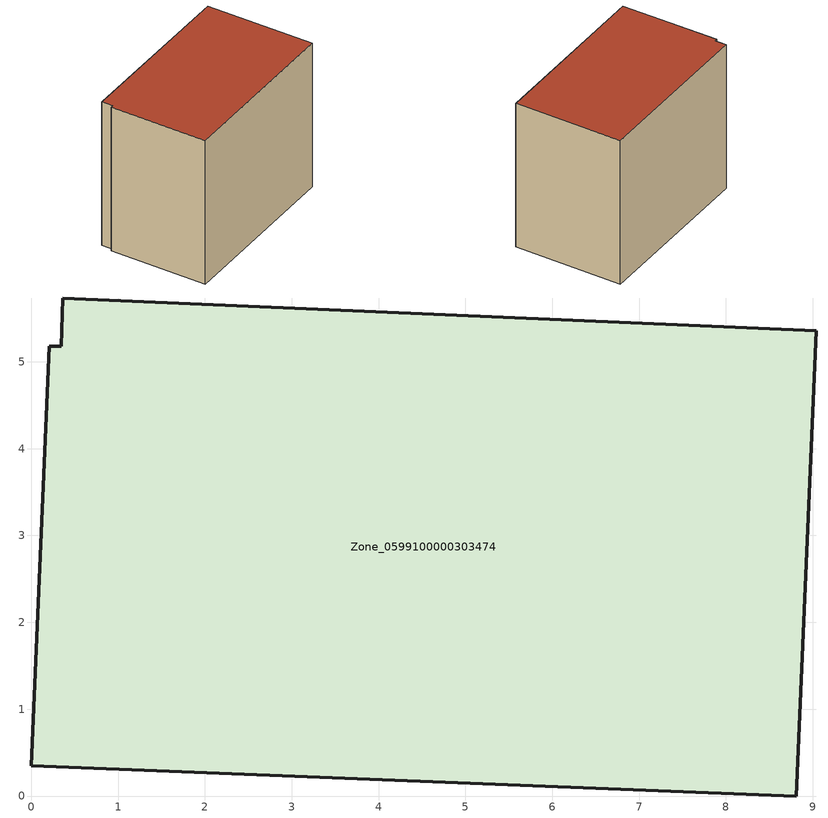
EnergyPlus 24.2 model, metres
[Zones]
Zone_0599100000303474
 floor ground (C_G): 0.34,5.18 0.36,5.74 9.04,5.36 8.81,0 0,0.35 0.2,5.18 z1.42
 wall outside (C_F): 8.81,0 9.04,5.36 0.36,5.74 0.34,5.18 0.2,5.18 0,0.35 8.81,0 z1.42:9.02
 roof outside (C_R): 0.36,5.74 0.34,5.18 0.2,5.18 0,0.35 8.81,0 9.04,5.36 z9.02
[BUILDING]
Pand.0599100000303474: North Axis=0; Terrain=City; Loads Convergence Tolerance Value=0.04; Temperature Convergence Tolerance Value=0.4; Solar Distribution=FullExterior; Maximum Number of Warmup Days=25; Minimum Number of Warmup Days=1
[Site:Location]
Rotterdam.The.Hague.AP_ZH_NLD Design_Conditions: Latitude=51.96; Longitude=4.45; Time Zone=1; Elevation=-4.5
[SITE:GROUNDTEMPERATURE:BUILDINGSURFACE]
18, 18, 18, 18, 18, 18, 18, 18, 18, 18, 18, 18
[MATERIAL] Thermal Absorptance=0.9; Solar Absorptance=0.7; Visible Absorptance=0.7
Name | Roughness | Thickness | Conductivity | Density | Specific Heat
G.TI.1992-2005 | MediumSmooth | 0.15 | 0.06 | 540 | 1210
F.TI.1992-2005 | Rough | 0.3 | 0.12 | 1920 | 840
R.TI.1992-2005 | MediumRough | 0.2 | 0.08 | 1500 | 1000
[CONSTRUCTION]
C_G: G.TI.1992-2005
C_F: F.TI.1992-2005
C_R: R.TI.1992-2005
[ZONE]
Zone_0599100000303474: Type=1; Multiplier=1; Ceiling Height=Autocalculate; Volume=Autocalculate; Floor Area=autocalculate; Part of Total Floor Area=Yes
[ZONEINFILTRATION:DESIGNFLOWRATE]
Infil_Zone_0599100000303474: Zone or ZoneList or Space or SpaceList=Zone_0599100000303474; Schedule=AlwaysOn; Design Flow Rate Calculation Method=Flow/Area; Flow Rate per Floor Area=0.0015; Constant Term Coefficient=1; Temperature Term Coefficient=0; Velocity Term Coefficient=0; Velocity Squared Term Coefficient=0
[HVACTEMPLATE:ZONE:IDEALLOADSAIRSYSTEM]
Zone_0599100000303474: Maximum Heating Supply Air Temperature=50; Minimum Cooling Supply Air Temperature=13; Maximum Heating Supply Air Humidity Ratio=0.0156; Minimum Cooling Supply Air Humidity Ratio=0.0077; Heating Limit=NoLimit; Cooling Limit=NoLimit; Dehumidification Control Type=ConstantSensibleHeatRatio; Cooling Sensible Heat Ratio=0.7; Dehumidification Setpoint=60; Humidification Control Type=None; Humidification Setpoint=30; Outdoor Air Method=None; Outdoor Air Flow Rate per Person=0.00944; Outdoor Air Flow Rate per Zone Floor Area=0; Outdoor Air Flow Rate per Zone=0; Demand Controlled Ventilation Type=None; Outdoor Air Economizer Type=NoEconomizer; Heat Recovery Type=None; Sensible Heat Recovery Effectiveness=0.7; Latent Heat Recovery Effectiveness=0.65
[ZONECONTROL:THERMOSTAT]
ThermostatControl_Zone_0599100000303474: Zone or ZoneList=Zone_0599100000303474; Control Type Schedule=DualSetpointControlType; Control 1=Thermostat_Zone_0599100000303474; Temperature Difference Between Cutout And Setpoint=0
[THERMOSTATSETPOINT:DUALSETPOINT]
Thermostat_Zone_0599100000303474: Heating Setpoint Temperature Schedule=HeatingSetpoint_Zone_0599100000303474; Cooling Setpoint Temperature Schedule=CoolingSetpoint_Zone_0599100000303474
[SCHEDULE:COMPACT]
HeatingSetpoint_Zone_0599100000303474: Through: 12/31, For: AllDays, Until: 24:00, 21
CoolingSetpoint_Zone_0599100000303474: Through: 12/31, For: AllDays, Until: 24:00, 24
DualSetpointControlType: Through: 12/31, For: AllDays, Until: 24:00, 4
AlwaysOn: Through: 12/31, For: AllDays, Until: 24:00, 1
